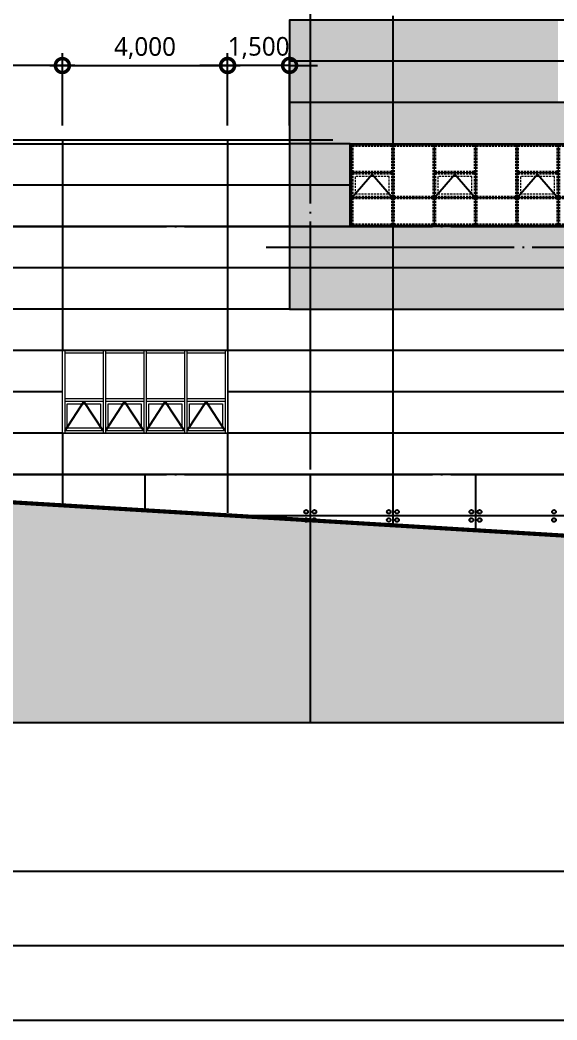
# Model space of a CAD drawing. Header units: millimetres. Extents: x -2325 to 334075, y -552635 to -11738.
# Drawn here: x 81900 to 94898, y -88655 to -64455 of the extents above; entities that cross this region are included whole.
import ezdxf

# ---------------------------------------------------------------- set-up
doc = ezdxf.new("R2010")
doc.units = ezdxf.units.MM
doc.header["$LTSCALE"] = 200
doc.set_wipeout_variables(frame=1)
doc.linetypes.add('CEN-GAUN', pattern=[32.2, 30, -1, 0.2, -1])
doc.linetypes.add('HIDDEN', pattern=[0.375, 0.25, -0.125])
doc.layers.get('DEFPOINTS').update_dxf_attribs({"color": 137})
doc.layers.add('CEN', color=1, linetype='CEN-GAUN', plot=False)
doc.layers.add('임시 치수선', color=8, linetype='Continuous', plot=False)
for name, color, linetype in [('ELE-3', 3, 'Continuous'), ('HAT', 8, 'Continuous'), ('SOL-254', 254, 'Continuous'), ('WIN-OPEN-LINE', 1, 'CEN-GAUN')]:
    doc.layers.add(name, color=color, linetype=linetype)
doc.layers.add('WIN', color=5, linetype='Continuous', lineweight=0)
doc.styles.add('$0$스타일1', font='malgun.ttf')
doc.dimstyles.new('CJA', dxfattribs={"dimscale": 300, "dimtxt": 2.7, "dimasz": 1, "dimexe": 2, "dimexo": 3, "dimgap": 1, "dimtad": 1, "dimdec": 0, "dimzin": 1, "dimdsep": 46, "dimlunit": 6, "dimtxsty": '$0$스타일1', "dimblk": 'CJDOT', "dimcen": 0.09, "dimdle": 1, "dimclrd": 256, "dimclre": 256, "dimclrt": 3, "dimadec": 0, "dimazin": 0, "dimtfac": 1, "dimtdec": 0, "dimtix": 1, "dimtmove": 2, "dimatfit": 3, "dimldrblk": 'CJDOT', "dimfxl": 1, "dimtolj": 1, "dimtzin": 1, "dimarcsym": 0})

# ---------------------------------------------------------------- blocks, each defined once
blk = doc.blocks.new('_DotSmall')
at = {"color": 0, "linetype": 'ByBlock', "const_width": 0.5}
blk.add_lwpolyline([(-0.0625, 0, 1), (0.0625, 0, 1)], format="xyb", close=True, dxfattribs=at)
blk = doc.blocks.new('*D85')
at = {"layer": 'DEFPOINTS', "color": 0, "transparency": 16777216}
for p in [(86925, -65554), (86925, -67455), (88425, -67455)]:
    blk.add_point(p, dxfattribs=at)
at = {"layer": '임시 치수선', "lineweight": -2, "transparency": 16777216}
for p, q in [((86925, -67005), (86925, -65254)), ((88425, -67005), (88425, -65254)), ((86925, -65554), (86250, -65554)), ((88425, -65554), (86925, -65554)), ((88425, -65554), (89100, -65554))]:
    blk.add_line(p, q, dxfattribs=at)
at = {"layer": '임시 치수선', "lineweight": -2, "transparency": 16777216, "xscale": 675, "yscale": 675, "zscale": 675}
blk.add_blockref('_DotSmall', (86925, -65554), dxfattribs=at)
at = {"layer": '임시 치수선', "lineweight": -2, "transparency": 16777216, "xscale": 675, "yscale": 675, "zscale": 675, "rotation": 180}
blk.add_blockref('_DotSmall', (88425, -65554), dxfattribs=at)
at = {"layer": '임시 치수선', "color": 3, "transparency": 16777216, "insert": (87675, -65133), "char_height": 450, "attachment_point": 5, "style": '$0$스타일1'}
blk.add_mtext('\\A1;1,500', dxfattribs=at)
blk = doc.blocks.new('CJDOT')
blk.add_line((-2, 0), (2, 0))
at = {"const_width": 0.5}
blk.add_lwpolyline([(-0.25, 0, 1), (0.25, 0, 1)], format="xyb", close=True, dxfattribs=at)
blk = doc.blocks.new('*D91')
at = {"layer": 'DEFPOINTS', "color": 0, "transparency": 16777216}
for p in [(78925, -65557), (78925, -67455), (82925, -67455)]:
    blk.add_point(p, dxfattribs=at)
at = {"layer": '임시 치수선', "lineweight": -2, "transparency": 16777216}
for p, q in [((78925, -67005), (78925, -65257)), ((82925, -67005), (82925, -65257)), ((83225, -65557), (78625, -65557))]:
    blk.add_line(p, q, dxfattribs=at)
at = {"layer": '임시 치수선', "lineweight": -2, "transparency": 16777216, "xscale": 675, "yscale": 675, "zscale": 675, "rotation": 180}
blk.add_blockref('_DotSmall', (78925, -65557), dxfattribs=at)
at = {"layer": '임시 치수선', "lineweight": -2, "transparency": 16777216, "xscale": 675, "yscale": 675, "zscale": 675}
blk.add_blockref('_DotSmall', (82925, -65557), dxfattribs=at)
at = {"layer": '임시 치수선', "color": 3, "transparency": 16777216, "insert": (80925, -65137), "char_height": 450, "attachment_point": 5, "style": '$0$스타일1'}
blk.add_mtext('\\A1;4,000', dxfattribs=at)
blk = doc.blocks.new('*D92')
at = {"layer": 'DEFPOINTS', "color": 0, "transparency": 16777216}
for p in [(86925, -65557), (82925, -67455), (86925, -67455)]:
    blk.add_point(p, dxfattribs=at)
at = {"layer": '임시 치수선', "lineweight": -2, "transparency": 16777216}
for p, q in [((82925, -67005), (82925, -65257)), ((86925, -67005), (86925, -65257)), ((82625, -65557), (87225, -65557))]:
    blk.add_line(p, q, dxfattribs=at)
at = {"layer": '임시 치수선', "lineweight": -2, "transparency": 16777216, "xscale": 675, "yscale": 675, "zscale": 675, "rotation": 180}
blk.add_blockref('_DotSmall', (82925, -65557), dxfattribs=at)
at = {"layer": '임시 치수선', "lineweight": -2, "transparency": 16777216, "xscale": 675, "yscale": 675, "zscale": 675}
blk.add_blockref('_DotSmall', (86925, -65557), dxfattribs=at)
at = {"layer": '임시 치수선', "color": 3, "transparency": 16777216, "insert": (84925, -65137), "char_height": 450, "attachment_point": 5, "style": '$0$스타일1'}
blk.add_mtext('\\A1;4,000', dxfattribs=at)
blk = doc.blocks.new('window4000')
at = {"color": 6}
blk.add_wipeout([(68660, -72455), (64660, -72455), (64660, -74455), (68660, -74455)], dxfattribs=at).dxf.layer = 'WIN'
at = {"layer": 'WIN', "color": 6}
for p, q in [((64720, -72455), (64720, -74455)), ((64720, -72515), (65645, -72515)), ((65645, -72455), (65645, -74455)), ((65705, -72455), (65705, -74455)), ((65705, -72515), (66630, -72515)), ((66630, -72455), (66630, -74455)), ((66690, -72455), (66690, -74455)), ((66690, -72515), (67615, -72515)), ((67615, -72455), (67615, -74455)), ((67675, -72455), (67675, -74455)), ((67675, -72515), (68600, -72515)), ((68600, -72455), (68600, -74455)), ((64720, -73625), (65645, -73625)), ((64720, -73685), (65645, -73685)), ((65705, -73625), (66630, -73625)), ((65705, -73685), (66630, -73685)), ((66690, -73625), (67615, -73625)), ((66690, -73685), (67615, -73685)), ((67675, -73625), (68600, -73625)), ((67675, -73685), (68600, -73685)), ((64720, -74395), (65645, -74395)), ((65705, -74395), (66630, -74395)), ((66690, -74395), (67615, -74395)), ((67675, -74395), (68600, -74395))]:
    blk.add_line(p, q, dxfattribs=at)
blk.add_lwpolyline([(68660, -72455), (64660, -72455), (64660, -74455), (68660, -74455)], close=True, dxfattribs=at)
at = {"layer": 'WIN', "color": 5}
for points in [[(64780, -74335), (65585, -74335), (65585, -73745), (64780, -73745)], [(65765, -74335), (66570, -74335), (66570, -73745), (65765, -73745)], [(66750, -74335), (67555, -74335), (67555, -73745), (66750, -73745)], [(67735, -74335), (68540, -74335), (68540, -73745), (67735, -73745)]]:
    blk.add_lwpolyline(points, close=True, dxfattribs=at)
at = {"layer": 'WIN-OPEN-LINE'}
for p, q in [((64720, -74395), (65182, -73685)), ((65182, -73685), (65645, -74395)), ((65705, -74395), (66168, -73685)), ((66168, -73685), (66630, -74395)), ((66690, -74395), (67152, -73685)), ((67152, -73685), (67615, -74395)), ((67675, -74395), (68138, -73685)), ((68138, -73685), (68600, -74395))]:
    blk.add_line(p, q, dxfattribs=at)
blk = doc.blocks.new('124')
at = {"layer": 'WIN', "color": 6}
for p, q in [((-7675, 2000), (-20235, 2000)), ((-20235, 2000), (-20235, 0)), ((-20205, 1970), (-20205, 30)), ((-7705, 1970), (-20205, 1970)), ((-19205, 2000), (-19205, 30)), ((-18205, 1970), (-18205, 30)), ((-17205, 1970), (-17205, 30)), ((-16205, 1970), (-16205, 30)), ((-15205, 1970), (-15205, 30)), ((-14205, 1970), (-14205, 30)), ((-13205, 1970), (-13205, 30)), ((-12205, 1970), (-12205, 30)), ((-11205, 1970), (-11205, 30)), ((-10205, 1970), (-10205, 30)), ((-9205, 1970), (-9205, 30)), ((-8205, 1970), (-8205, 30)), ((-7705, 1970), (-7705, 30)), ((-7675, 2000), (-7675, 0)), ((530, 2000), (-3735, 2000)), ((-3735, 2000), (-3735, 0)), ((500, 1970), (-3705, 1970)), ((-3705, 1970), (-3705, 30)), ((-3205, 1970), (-3205, 30)), ((-2205, 1970), (-2205, 30)), ((-1205, 1970), (-1205, 30)), ((-205, 1970), (-205, 30)), ((500, 1970), (500, 0)), ((530, 2000), (530, 0)), ((-19205, 1300), (-20205, 1300)), ((-17205, 1300), (-18205, 1300)), ((-15205, 1300), (-16205, 1300)), ((-13205, 1300), (-14205, 1300)), ((-11205, 1300), (-12205, 1300)), ((-9205, 1300), (-10205, 1300)), ((-7705, 1300), (-7735, 1300)), ((-1205, 1300), (-2205, 1300)), ((-7705, 700), (-20205, 700)), ((500, 700), (-3705, 700)), ((-7705, 30), (-20205, 30)), ((530, 0), (-3735, 0)), ((500, 30), (-3705, 30)), ((-7675, 0), (-20235, 0))]:
    blk.add_line(p, q, dxfattribs=at)
at = {"layer": 'WIN', "color": 251, "linetype": 'HIDDEN'}
for p, q in [((-20175, 1970), (-20175, 30)), ((-19235, 1940), (-20175, 1940)), ((-19235, 1970), (-19235, 30)), ((-19175, 1970), (-19175, 30)), ((-18235, 1940), (-19175, 1940)), ((-18235, 1970), (-18235, 30)), ((-18175, 1970), (-18175, 30)), ((-17235, 1940), (-18175, 1940)), ((-17235, 1970), (-17235, 30)), ((-17175, 1970), (-17175, 30)), ((-16235, 1940), (-17175, 1940)), ((-16235, 1970), (-16235, 30)), ((-16175, 1970), (-16175, 30)), ((-15235, 1940), (-16175, 1940)), ((-15235, 1970), (-15235, 30)), ((-15175, 1970), (-15175, 30)), ((-14235, 1940), (-15175, 1940)), ((-14235, 1970), (-14235, 30)), ((-14175, 1970), (-14175, 30)), ((-13235, 1940), (-14175, 1940)), ((-13235, 1970), (-13235, 30)), ((-13175, 1970), (-13175, 30)), ((-12235, 1940), (-13175, 1940)), ((-12235, 1970), (-12235, 30)), ((-12175, 1970), (-12175, 30)), ((-11235, 1940), (-12175, 1940)), ((-11235, 1970), (-11235, 30)), ((-11175, 1970), (-11175, 30)), ((-10235, 1940), (-11175, 1940)), ((-10235, 1970), (-10235, 30)), ((-10175, 1970), (-10175, 30)), ((-9235, 1940), (-10175, 1940)), ((-9235, 1970), (-9235, 30)), ((-9175, 1970), (-9175, 30)), ((-8235, 1940), (-9175, 1940)), ((-8235, 1970), (-8235, 30)), ((-8175, 1970), (-8175, 30)), ((-7735, 1940), (-8175, 1940)), ((-7735, 1970), (-7735, 30)), ((-3675, 1970), (-3675, 30)), ((-3235, 1940), (-3675, 1940)), ((-3235, 1970), (-3235, 30)), ((-3175, 1970), (-3175, 30)), ((-2235, 1940), (-3175, 1940)), ((-2235, 1970), (-2235, 30)), ((-2175, 1970), (-2175, 30)), ((-1235, 1940), (-2175, 1940)), ((-1235, 1970), (-1235, 30)), ((-1175, 1970), (-1175, 30)), ((-235, 1940), (-1175, 1940)), ((-235, 1970), (-235, 30)), ((-175, 1970), (-175, 30)), ((470, 1940), (-175, 1940)), ((470, 1970), (470, 30)), ((-19235, 1330), (-20175, 1330)), ((-19235, 1270), (-20175, 1270)), ((-17235, 1330), (-18175, 1330)), ((-17235, 1270), (-18175, 1270)), ((-15235, 1330), (-16175, 1330)), ((-15235, 1270), (-16175, 1270)), ((-13235, 1330), (-14175, 1330)), ((-13235, 1270), (-14175, 1270)), ((-11235, 1330), (-12175, 1330)), ((-11235, 1270), (-12175, 1270)), ((-9235, 1330), (-10175, 1330)), ((-9235, 1270), (-10175, 1270)), ((-1235, 1330), (-2175, 1330)), ((-1235, 1270), (-2175, 1270)), ((-19235, 730), (-20175, 730)), ((-18235, 730), (-19175, 730)), ((-17235, 730), (-18175, 730)), ((-16235, 730), (-17175, 730)), ((-15235, 730), (-16175, 730)), ((-14235, 730), (-15175, 730)), ((-13235, 730), (-14175, 730)), ((-12235, 730), (-13175, 730)), ((-11235, 730), (-12175, 730)), ((-10235, 730), (-11175, 730)), ((-10235, 730), (-11175, 730)), ((-9235, 730), (-10175, 730)), ((-8235, 730), (-9175, 730)), ((-7735, 730), (-8175, 730)), ((-3235, 730), (-3675, 730)), ((-2235, 730), (-3175, 730)), ((-1235, 730), (-2175, 730)), ((-235, 730), (-1175, 730)), ((470, 730), (-175, 730)), ((-19235, 670), (-20175, 670)), ((-18235, 670), (-19175, 670)), ((-17235, 670), (-18175, 670)), ((-16235, 670), (-17175, 670)), ((-15235, 670), (-16175, 670)), ((-14235, 670), (-15175, 670)), ((-13235, 670), (-14175, 670)), ((-12235, 670), (-13175, 670)), ((-11235, 670), (-12175, 670)), ((-10235, 670), (-11175, 670)), ((-10235, 670), (-11175, 670)), ((-9235, 670), (-10175, 670)), ((-8235, 670), (-9175, 670)), ((-7735, 670), (-8175, 670)), ((-3235, 670), (-3675, 670)), ((-2235, 670), (-3175, 670)), ((-1235, 670), (-2175, 670)), ((-235, 670), (-1175, 670)), ((470, 670), (-175, 670)), ((-19235, 60), (-20175, 60)), ((-18235, 60), (-19175, 60)), ((-17235, 60), (-18175, 60)), ((-16235, 60), (-17175, 60)), ((-15235, 60), (-16175, 60)), ((-14235, 60), (-15175, 60)), ((-13235, 60), (-14175, 60)), ((-12235, 60), (-13175, 60)), ((-11235, 60), (-12175, 60)), ((-10235, 60), (-11175, 60)), ((-9235, 60), (-10175, 60)), ((-8235, 60), (-9175, 60)), ((-7735, 60), (-8175, 60)), ((-2235, 60), (-3675, 60)), ((-1235, 60), (-2175, 60)), ((-235, 60), (-1175, 60)), ((470, 60), (-175, 60))]:
    blk.add_line(p, q, dxfattribs=at)
for points in [[(-19295, 1210), (-20115, 1210), (-20115, 790), (-19295, 790)], [(-17295, 1210), (-18115, 1210), (-18115, 790), (-17295, 790)], [(-15295, 1210), (-16115, 1210), (-16115, 790), (-15295, 790)], [(-13295, 1210), (-14115, 1210), (-14115, 790), (-13295, 790)], [(-11295, 1210), (-12115, 1210), (-12115, 790), (-11295, 790)], [(-9295, 1210), (-10115, 1210), (-10115, 790), (-9295, 790)], [(-1295, 1210), (-2115, 1210), (-2115, 790), (-1295, 790)]]:
    blk.add_lwpolyline(points, close=True, dxfattribs=at)
at = {"layer": 'WIN-OPEN-LINE'}
for points in [[(-20175, 730), (-19705, 1270), (-19235, 730)], [(-18175, 730), (-17705, 1270), (-17235, 730)], [(-16175, 730), (-15705, 1270), (-15235, 730)], [(-14175, 730), (-13705, 1270), (-13235, 730)], [(-12175, 730), (-11705, 1270), (-11235, 730)], [(-10175, 730), (-9705, 1270), (-9235, 730)], [(-2175, 730), (-1705, 1270), (-1235, 730)]]:
    blk.add_lwpolyline(points, dxfattribs=at)
blk = doc.blocks.new('con hatch2')
at = {"layer": 'HAT', "color": 252}
for p, q in [((-27435, 0), (-27435, -707)), ((-25435, 0), (-25435, -817)), ((-23435, 0), (-23435, -928)), ((-21435, 0), (-21435, -1107)), ((-19435, 0), (-19435, -1228)), ((-17435, 0), (-17435, -1348)), ((300, -1000), (-23212, -1000))]:
    blk.add_line(p, q, dxfattribs=at)
for centre in [(-21535, -900), (-21335, -900), (-19535, -900), (-19335, -900), (-17535, -900), (-17335, -900), (-15535, -900), (-21535, -1100), (-21335, -1100), (-19535, -1100), (-19335, -1100), (-17535, -1100), (-17335, -1100), (-15535, -1100)]:
    blk.add_circle(centre, 45, dxfattribs=at)

msp = doc.modelspace()

# ---------------------------------------------------------------- hatches: boundary and pattern name
at = {"layer": 'SOL-254'}
h = msp.add_hatch(color=256, dxfattribs=at)
h.dxf.hatch_style = 1
h.paths.add_polyline_path([(88925, -64455.1), (88425, -64455.1), (88425, -65455.1), (88925, -65455.1)])
h = msp.add_hatch(color=256, dxfattribs=at)
h.dxf.hatch_style = 1
h.paths.add_polyline_path([(90925, -64455.1), (88925, -64455.1), (88925, -65455.1), (90925, -65455.1)])
h = msp.add_hatch(color=256, dxfattribs=at)
h.dxf.hatch_style = 1
h.paths.add_polyline_path([(94925, -64455.1), (90925, -64455.1), (90925, -65455.1), (94925, -65455.1)])
h = msp.add_hatch(color=256, dxfattribs=at)
h.dxf.hatch_style = 1
h.paths.add_polyline_path([(88925, -65455.1), (88425, -65429.7), (88425, -66429.7), (88925, -66455.1)])
h = msp.add_hatch(color=256, dxfattribs=at)
h.dxf.hatch_style = 1
h.paths.add_polyline_path([(90925, -65455.1), (88925, -65455.1), (88925, -66455.1), (90925, -66455.1)])
h = msp.add_hatch(color=256, dxfattribs=at)
h.dxf.hatch_style = 1
h.paths.add_polyline_path([(94925, -65455.1), (90925, -65455.1), (90925, -66455.1), (94925, -66455.1)])
h = msp.add_hatch(color=256, dxfattribs=at)
h.dxf.hatch_style = 1
h.paths.add_polyline_path([(98925, -66455.1), (88425, -66455.1), (88425, -71455.1), (98925, -71455.1), (98925, -69455.1), (89895, -69455.1), (89895, -67455.1), (98925, -67455.1)])
h = msp.add_hatch(color=253, dxfattribs=at)
h.dxf.hatch_style = 1
h.paths.add_polyline_path([(88925, -76562.2), (75541.9, -75755.1), (74925, -75755.1), (74925, -76093.8), (74925, -81455.1), (88925, -81455.1)])
h = msp.add_hatch(color=253, dxfattribs=at)
h.dxf.hatch_style = 1
h.paths.add_polyline_path([(99925, -77225.7), (88925, -76562.2), (88925, -81455.1), (99925, -81455.1)])

# ---------------------------------------------------------------- linework, layer by layer
at = {"layer": 'CEN'}
for p, q in [((88925, -56455.1), (88925, -81455.1)), ((27925, -67355.1), (89475, -67355.1)), ((27925, -69455.1), (120925, -69455.1)), ((87860, -69955.1), (120925, -69955.1)), ((27925, -75455.1), (120925, -75455.1))]:
    msp.add_line(p, q, dxfattribs=at)
at = {"layer": 'DEFPOINTS'}
for points in [[(128125, -88655.1), (128125, -49255.1), (20725, -49255.1), (20725, -88655.1)], [(126325, -86855.1), (126325, -51055.1), (22525, -51055.1), (22525, -86855.1)], [(124525, -85055.1), (124525, -52855.1), (24325, -52855.1), (24325, -85055.1)], [(120925, -81455.1), (120925, -56455.1), (27925, -56455.1), (27925, -81455.1)]]:
    msp.add_lwpolyline(points, close=True, dxfattribs=at)
at = {"layer": 'ELE-3'}
for p, q in [((89895, -69455.1), (89895, -67455.1)), ((89895, -67455.1), (102395, -67455.1)), ((102425, -69455.1), (89895, -69455.1))]:
    msp.add_line(p, q, dxfattribs=at)
for points in [[(106422, -67455.1), (110660, -67455.1), (110660, -64455.1), (88425, -64455.1), (88425, -71455.1), (110660, -71455.1), (110660, -69455.1), (106425, -69455.1)], [(38490, -67455.1), (38460, -67455.1), (38460, -67355.1), (88425, -67355.1)], [(102424.8, -69455.1), (88425, -69455.1)], [(112560, -75455.1), (38490, -75455.1)]]:
    msp.add_lwpolyline(points, dxfattribs=at)
msp.add_lwpolyline([(120925, -77855.1, 100, 100, 0), (110360, -77855.1, 100, 100, 0), (75541.9, -75755.1, 100, 100, 0), (36776.3, -75755.1, 100, 100, 0), (27925, -75976.1, 0, 0, 0)], format="xyseb", dxfattribs=at)
at = {"layer": 'HAT'}
for p, q in [((90925, -64355.1), (90925, -67455.1)), ((82925, -67355.1), (82925, -75455.1)), ((86925, -67355.1), (86925, -75455.1)), ((90925, -69455.1), (90925, -75455.1))]:
    msp.add_line(p, q, dxfattribs=at)
at = {"layer": 'HAT', "ltscale": 0.5}
for points in [[(102425, -65455.1), (88425, -65455.1)], [(102425, -66455.1), (88425, -66455.1)], [(89895, -67455.1), (88425, -67455.1)], [(88425, -68455.1), (38490, -68455.1)], [(89895, -68455.1), (88425, -68455.1)], [(88425, -69455.1), (38490, -69455.1)], [(89895, -69455.1), (88425, -69455.1)], [(88425, -70455.1), (38490, -70455.1)], [(102370.2, -70455.1), (88425, -70455.1)], [(88425, -71455.1), (74225, -71455.1)], [(103375, -72455.1), (74225, -72455.1)], [(110660, -73455.1), (74225, -73455.1)], [(103375, -74455.1), (74225, -74455.1)]]:
    msp.add_lwpolyline(points, dxfattribs=at)

# ---------------------------------------------------------------- block references
msp.add_blockref('124', (110130, -69455.1))
at = {"layer": 'HAT'}
msp.add_blockref('con hatch2', (110360, -75455.1), dxfattribs=at)

# ---------------------------------------------------------------- dimensions: what is measured, and where the dimension line sits
at = {"layer": '임시 치수선'}
for base, p1, p2, picture, middle in [((78925, -65556.8), (82925, -67455.1), (78925, -67455.1), '*D91', (80925, -65136.5)), ((86925, -65554.3), (88425, -67455.1), (86925, -67455.1), '*D85', (87675, -65132.8))]:
    dim = msp.add_linear_dim(base=base, p1=p1, p2=p2, dimstyle='CJA', override={"dimscale": 150, "dimtxt": 3, "dimasz": 4.5, "dimblk1": 'DotSmall', "dimblk2": 'DotSmall', "dimsah": 1, "dimdle": 2}, dxfattribs=at)
    dim.commit()
    dim.dimension.update_dxf_attribs({"geometry": picture, "text_midpoint": middle})
dim = msp.add_linear_dim(base=(86925, -65556.8), p1=(82925, -67455.1), p2=(86925, -67455.1), angle=180, dimstyle='CJA', override={"dimscale": 150, "dimtxt": 3, "dimasz": 4.5, "dimblk1": 'DotSmall', "dimblk2": 'DotSmall', "dimsah": 1, "dimdle": 2}, dxfattribs=at)
dim.commit()
dim.dimension.update_dxf_attribs({"geometry": '*D92', "text_midpoint": (84925, -65136.5)})

# ---------------------------------------------------------------- next in the draw order: block references
at = {"xscale": -1}
msp.add_blockref('window4000', (151585, 0), dxfattribs=at)

# ---------------------------------------------------------------- next in the draw order: linework, layer by layer
at = {"layer": 'ELE-3'}
msp.add_lwpolyline([(38490, -75455.1), (38490, -67455.1), (88425, -67455.1)], dxfattribs=at)

doc.saveas('drawing.dxf')
